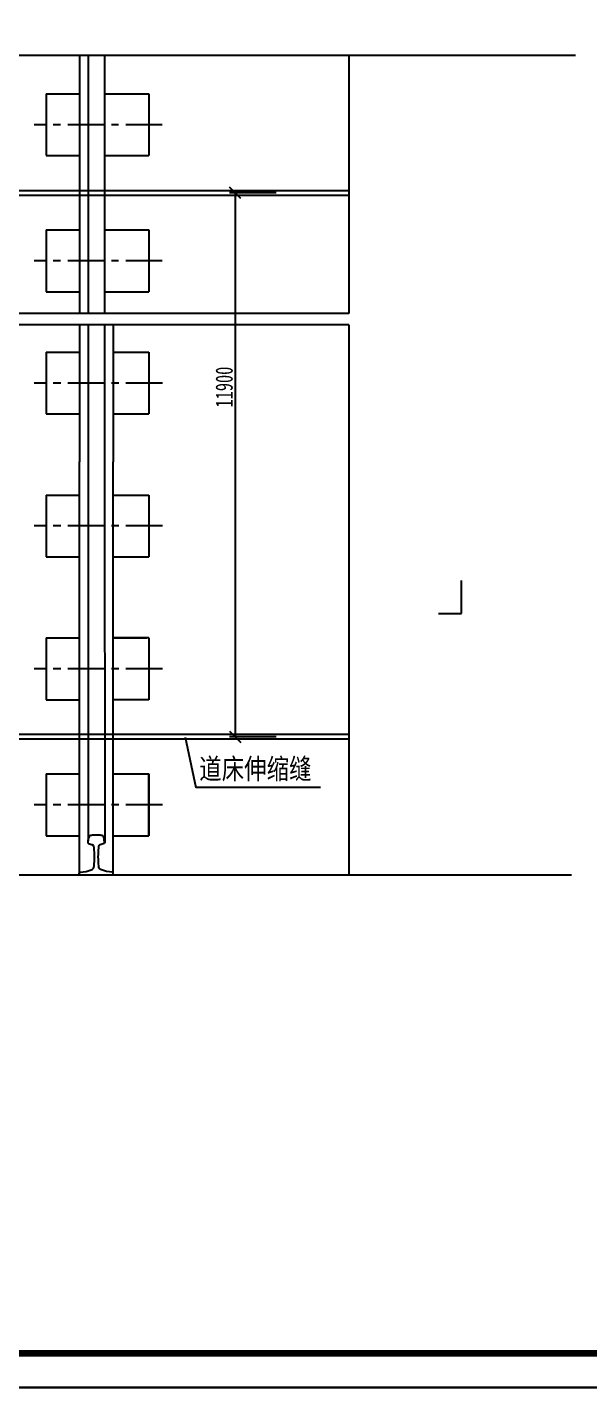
# Model space of a CAD drawing. Header units: inches. Extents: x -74742 to 562475, y -20348 to -3846.
# Drawn here: x 531708 to 534161, y -20348 to -14392 of the extents above; entities that cross this region are included whole.
import ezdxf
from ezdxf.enums import TextEntityAlignment as Align

# ---------------------------------------------------------------- set-up
doc = ezdxf.new("R2010")
doc.units = ezdxf.units.IN
doc.header["$MEASUREMENT"] = 0
doc.header["$PDSIZE"] = -1
doc.linetypes.add('ACAD_ISO04W100', pattern=[30.5, 24, -3, 0.5, -3])
doc.linetypes.add('CENTER', pattern=[50.8, 31.75, -6.35, 6.35, -6.35])
doc.layers.get('DEFPOINTS').update_dxf_attribs({"color": 250})
for name, color, linetype in [('4', 4, 'Continuous'), ('Axes', 7, 'ACAD_ISO04W100'), ('BZ', 7, 'Continuous'), ('GesoftDrawFrameFrameBlockLayer', 7, 'Continuous'), ('GesoftDrawFrameInLineLayer', 85, 'Continuous'), ('GesoftDrawFrameOutLineLayer', 180, 'Continuous'), ('GesoftDrawFrameTitleLayer', 7, 'Continuous'), ('Main', 4, 'Continuous'), ('Secondary', 7, 'Continuous'), ('尺寸标注', 7, 'Continuous')]:
    doc.layers.add(name, color=color, linetype=linetype)
doc.styles.add('HZ', font='SimSun.ttf', dxfattribs={"width": 0.7})
doc.styles.add('HZTXT', font='SimSun.ttf', dxfattribs={"width": 0.8})
doc.styles.add('宋体样式', font='SimSun.ttf', dxfattribs={"width": 0.8})
doc.styles.add('条形码', font='BC_C39.FBC', dxfattribs={"height": 11})
doc.dimstyles.new('尺寸标注', dxfattribs={"dimtxt": 75, "dimasz": 50, "dimexe": 25, "dimexo": 10, "dimgap": 10, "dimtad": 1, "dimdec": 0, "dimzin": 0, "dimdsep": 46, "dimtxsty": 'HZ', "dimblk": 'OBLIQUE', "dimcen": 0.09, "dimclrt": 7, "dimazin": 2, "dimtfac": 1, "dimtdec": 0, "dimtix": 1, "dimtmove": 1, "dimatfit": 3, "dimfxl": 0, "dimtolj": 1, "dimtzin": 0, "dimarcsym": 0})

# ---------------------------------------------------------------- blocks, each defined once
blk = doc.blocks.new('_OBLIQUE')
at = {"color": 0, "linetype": 'ByBlock'}
blk.add_line((-0.5, -0.5), (0.5, 0.5), dxfattribs=at)
blk = doc.blocks.new('*D11')
at = {"layer": 'BZ', "color": 0, "lineweight": -2, "transparency": 16777216}
for p, q in [((532795.2, -15116.4), (532590.9, -15116.4)), ((532615.9, -15116.4), (532615.9, -17496.4)), ((532795.2, -17496.4), (532590.9, -17496.4))]:
    blk.add_line(p, q, dxfattribs=at)
at = {"layer": 'DEFPOINTS', "color": 0, "transparency": 16777216}
for p in [(532805.2, -15116.4), (532615.9, -17496.4), (532805.2, -17496.4)]:
    blk.add_point(p, dxfattribs=at)
at = {"layer": 'BZ', "color": 0, "lineweight": -2, "transparency": 16777216, "xscale": 50, "yscale": 50, "zscale": 50}
for p, rotation in [((532615.9, -15116.4), 90), ((532615.9, -17496.4), 270)]:
    blk.add_blockref('_OBLIQUE', p, dxfattribs=dict(at, rotation=rotation))
at = {"layer": 'BZ', "color": 7, "transparency": 16777216, "insert": (532568.4, -15966.3), "char_height": 75, "attachment_point": 5, "rotation": 90, "style": 'HZ'}
blk.add_mtext('\\A1;11900', dxfattribs=at)
blk = doc.blocks.new('1.75_cc4a936f11f0dce201581042e7c3c253')
at = {"layer": 'GesoftDrawFrameInLineLayer', "color": 0, "const_width": 1}
blk.add_lwpolyline([(0, 0), (0, 287), (-1125, 287), (-1125, 0), (0, 0)], dxfattribs=at)
at = {"layer": 'GesoftDrawFrameOutLineLayer', "color": 0, "const_width": 0.35}
blk.add_lwpolyline([(5, -5), (5, 292), (-1150, 292), (-1150, -5), (5, -5)], dxfattribs=at)
blk = doc.blocks.new('GESOFT00000000NEW_049a35bf7f0736cc4250df00ece10f93_cc4a936f11f0dce201581042e7c3c253_2e1cf7a908f61d0b50dc33cccab90907')
at = {"layer": 'GesoftDrawFrameFrameBlockLayer'}
blk.add_blockref('1.75_cc4a936f11f0dce201581042e7c3c253', (0, 0), dxfattribs=at)
at = {"layer": 'GesoftDrawFrameTitleLayer', "color": 7, "style": '条形码', "width": 2}
blk.add_attdef('BARCODE', (-2.8, 60.5), '', height=6, rotation=90, dxfattribs=at)
at = {"layer": 'GesoftDrawFrameTitleLayer', "style": '宋体样式'}
for tag, height, width, p in [('GCMC0', 3.6, 0.8, (-40, 43.4)), ('SHEJI', 2.5, 0.8, (-154, 35.2)), ('SHEJI2', 2.5, 0.8, (-137.76, 35.27)), ('SJJD', 2.5, 0.8, (-14, 34.4)), ('JIAOHE', 2.5, 0.8, (-154, 28.8)), ('JIAOHE2', 2.5, 0.8, (-137.61, 28.83)), ('VERSION0', 2.5, 0.8, (-14, 26.4)), ('ZTSD', 2.5, 0.8, (-190, 24)), ('CEMING', 4, 0.7, (-84, 22.59)), ('ZYFZR1', 2.5, 0.8, (-154, 22.4)), ('ZYFZR2', 2.5, 0.8, (-137.76, 22.24)), ('BILI', 2.5, 0.8, (-14, 18.4)), ('XMFZR1', 2.5, 0.8, (-154, 16)), ('XMFZR2', 2.5, 0.8, (-137.98, 16.22)), ('DOCNAME0', 3.5, 0.9, (-84, 13.27)), ('SENHE', 2.5, 0.8, (-154, 9.6)), ('SENHE2', 2.5, 0.8, (-137.41, 9.52)), ('DOCNAME2', 3.5, 0.9, (-84, 9.42)), ('RIQI', 2.5, 0.8, (-14, 10.4)), ('XTSD', 2.5, 0.8, (-190, 4.8)), ('SENDING', 2.5, 0.8, (-154, 3.2)), ('SENDING2', 2.5, 0.8, (-137.41, 3.81)), ('TUHAO', 2.5, 0.8, (-91.5, 3.2)), ('PROJECTNO', 2.5, 0.8, (-47.5, 3.2)), ('PAGENUMBER', 2.5, 0.8, (-31.78, 3.83)), ('PAGECOUNT', 2.5, 0.8, (-10.8, 3.83))]:
    blk.add_attdef(tag, text='', height=height, dxfattribs=dict(at, width=width)).set_placement(p, align=Align.MIDDLE_CENTER)
blk.add_attdef('PIANMING', text='', height=4, dxfattribs=at).set_placement((-84, 31.09), align=Align.MIDDLE_CENTER)

msp = doc.modelspace()

# ---------------------------------------------------------------- linework, layer by layer
at = {"layer": '4', "color": 4}
for p, q in [((533604.81, -16956.17), (533604.81, -16811.77)), ((533504.18, -16956.17), (533604.81, -16956.17))]:
    msp.add_line(p, q, dxfattribs=at)
at = {"layer": 'Axes', "linetype": 'CENTER', "ltscale": 5}
for p, q in [((532297.29, -14818.89), (531738.04, -14818.89)), ((532297.29, -15413.89), (531738.04, -15413.89)), ((532297.29, -15948.93), (531738.04, -15948.93)), ((532298.79, -15948.93), (531739.54, -15948.93)), ((532297.29, -16573.93), (531738.04, -16573.93)), ((532298.79, -16573.93), (531739.54, -16573.93)), ((532297.29, -17198.89), (531738.04, -17198.89)), ((532298.78, -17198.89), (531739.53, -17198.89)), ((532297.29, -17793.79), (531738.04, -17793.79)), ((532298.79, -17793.79), (531739.54, -17793.79))]:
    msp.add_line(p, q, dxfattribs=at)
at = {"layer": 'Main'}
for p, q in [((533112.54, -14515.23), (533112.54, -15644.87)), ((531790.48, -14683.89), (531790.48, -14953.89)), ((532238.75, -14683.89), (532238.75, -14953.89)), ((529399.57, -15106.39), (533112.54, -15106.39)), ((529399.57, -15106.39), (533112.54, -15106.39)), ((529399.57, -15126.39), (533112.54, -15126.39)), ((531790.48, -15278.89), (531790.48, -15548.89)), ((532238.75, -15278.89), (532238.75, -15548.89)), ((533112.54, -15693.26), (533112.54, -18100.9)), ((531790.48, -15813.93), (531790.48, -16083.93)), ((532238.64, -15813.93), (532238.64, -16083.93)), ((531790.48, -16438.93), (531790.48, -16708.93)), ((532238.64, -16438.93), (532238.64, -16708.93)), ((531790.47, -17063.89), (531790.47, -17333.89)), ((532238.74, -17063.89), (532238.74, -17333.89)), ((533112.54, -17486.39), (529399.57, -17486.39)), ((533112.54, -17506.39), (529399.57, -17506.39)), ((531790.48, -17658.79), (531790.48, -17928.79)), ((532237.83, -17658.79), (532237.83, -17928.79)), ((532239.33, -17658.79), (532239.33, -17928.79))]:
    msp.add_line(p, q, dxfattribs=at)
at = {"layer": 'Main', "ltscale": 2.5}
for p, q in [((531790.48, -14683.89), (531936.37, -14683.89)), ((532045.63, -14683.89), (532238.75, -14683.89)), ((531790.48, -14953.89), (531936.37, -14953.89)), ((532045.63, -14953.89), (532238.75, -14953.89)), ((531790.48, -15278.89), (531936.37, -15278.89)), ((532045.63, -15278.89), (532238.75, -15278.89)), ((531790.48, -15548.89), (531936.37, -15548.89)), ((532045.63, -15548.89), (532238.75, -15548.89)), ((531790.48, -15813.93), (531935.18, -15813.93)), ((532083.21, -15813.93), (532238.64, -15813.93)), ((531790.48, -16083.93), (531935.18, -16083.93)), ((532083.21, -16083.93), (532238.64, -16083.93)), ((531790.48, -16438.93), (531935.18, -16438.93)), ((532083.21, -16438.93), (532238.64, -16438.93)), ((531790.48, -16708.93), (531935.18, -16708.93)), ((532083.21, -16708.93), (532238.64, -16708.93)), ((531790.47, -17063.89), (531935.18, -17063.89)), ((532238.74, -17063.89), (532083.2, -17063.89)), ((532083.2, -17063.89), (532229.1, -17063.89)), ((532084.69, -17063.89), (532230.59, -17063.89)), ((531790.47, -17333.89), (531935.18, -17333.89)), ((532238.74, -17333.89), (532083.2, -17333.89)), ((531790.48, -17658.79), (531935.18, -17658.79)), ((532083.21, -17658.79), (532237.83, -17658.79)), ((532084.7, -17658.79), (532239.33, -17658.79)), ((531790.48, -17928.79), (531935.18, -17928.79)), ((532083.21, -17928.79), (532237.83, -17928.79)), ((532084.7, -17928.79), (532239.33, -17928.79))]:
    msp.add_line(p, q, dxfattribs=at)
at = {"layer": 'Secondary'}
for p, q in [((534103.07, -14515.23), (531286.11, -14515.23)), ((531936.44, -14515.23), (531935.64, -15644.87)), ((531973.99, -14515.23), (531973.99, -15644.87)), ((532045.63, -14515.23), (532045.63, -15644.87)), ((533112.54, -15644.87), (531322.54, -15644.87)), ((533112.54, -15644.87), (531324.03, -15644.87)), ((533112.54, -15693.26), (531313.11, -15693.26)), ((533112.54, -15693.26), (531314.6, -15693.26)), ((531935.61, -15693.26), (531935.18, -16293.26)), ((531973.99, -15693.26), (531973.99, -16293.26)), ((532045.63, -15693.26), (532045.62, -16293.26)), ((532082.69, -15693.26), (532083.21, -16293.26)), ((531935.22, -18095.7), (531935.18, -16293.26)), ((531973.99, -16293.26), (531973.73, -17951.99)), ((532045.62, -16293.26), (532046.23, -17960.77)), ((532083.24, -18095.91), (532083.21, -16293.26)), ((532398.21, -17497.48), (532443.84, -17718.47)), ((532884.09, -17718.47), (532443.84, -17718.47)), ((532988.56, -17718.47), (532445.33, -17718.47)), ((531973.73, -17960.77), (531975.41, -17940.31)), ((531974.45, -17951.99), (531975.41, -17940.31)), ((531975.08, -17962.83), (531992.84, -17968.77)), ((532043.38, -17962.83), (532025.62, -17968.77)), ((532044.01, -17951.99), (532043.05, -17940.31)), ((532044.73, -17960.77), (532043.05, -17940.31)), ((534086.66, -18100.9), (531287.6, -18100.9)), ((531933.73, -18098.9), (531933.73, -18092.5)), ((531933.73, -18098.9), (531933.73, -18092.92)), ((531935.22, -18098.9), (531935.22, -18092.5)), ((531935.22, -18098.9), (531935.22, -18092.92)), ((531938.76, -18088.54), (531964.37, -18085.7)), ((531964.37, -18085.7), (531990.86, -18076.87)), ((532054.09, -18085.7), (532027.6, -18076.87)), ((532079.69, -18088.54), (532054.09, -18085.7)), ((532083.24, -18098.9), (532083.24, -18092.5)), ((532083.24, -18098.9), (532083.24, -18092.92))]:
    msp.add_line(p, q, dxfattribs=at)
for centre, radius, start, end in [((532002.69, -18006.01), 79.74, 91.888181, 102.97783), ((532002.69, -18006.01), 79.74, 91.888181, 102.97783), ((532010.07, -18225.2), 299.03, 90.018823, 91.929046), ((532010.07, -18225.2), 299.03, 90.018823, 91.929046), ((532008.39, -18225.2), 299.03, 88.070954, 89.981177), ((532008.39, -18225.2), 299.03, 88.070954, 89.981177), ((532015.77, -18006.01), 79.74, 77.02217, 88.111819), ((532015.77, -18006.01), 79.74, 77.02217, 88.111819), ((531975.71, -17960.94), 1.99, 175.300615, 251.49562), ((531988.42, -17940.74), 12.96, 106.268829, 177.974604), ((531986.2, -17979.88), 12.94, 35.595123, 59.100413), ((531986.2, -17979.88), 12.94, 51.495592, 59.100413), ((531983.84, -17981.56), 15.84, 359.652754, 35.595123), ((531606.65, -18022.1), 395.11, 354.314138, 5.87485), ((532411.81, -18022.1), 395.11, 174.12515, 185.685862), ((532034.62, -17981.56), 15.84, 144.404877, 180.347246), ((532032.26, -17979.88), 12.94, 120.899587, 144.404877), ((532032.26, -17979.88), 12.94, 120.899587, 128.504408), ((532030.04, -17940.74), 12.96, 2.025396, 73.731171), ((532042.75, -17960.94), 1.99, 288.50438, 4.699385), ((531935.72, -18098.9), 1.99, 180, 270), ((531939.2, -18092.5), 3.99, 96.340192, 180), ((531937.21, -18098.9), 1.99, 180, 270), ((531981.63, -18061.21), 18.18, 300.491302, 359.876509), ((532036.83, -18061.21), 18.18, 180.123491, 239.508698), ((532079.25, -18092.5), 3.99, 0, 83.659808), ((532081.25, -18098.9), 1.99, 270, 0)]:
    msp.add_arc(centre, radius, start, end, dxfattribs=at)

# ---------------------------------------------------------------- block references
at = {"layer": '尺寸标注', "color": 0, "xscale": 30, "yscale": 30, "zscale": 30}
msp.add_blockref('GESOFT00000000NEW_049a35bf7f0736cc4250df00ece10f93_cc4a936f11f0dce201581042e7c3c253_2e1cf7a908f61d0b50dc33cccab90907', (562319.64, -20193.06), dxfattribs=at)

# ---------------------------------------------------------------- texts
at = {"color": 7, "style": 'HZTXT', "width": 0.8}
msp.add_text('道床伸缩缝', height=90, dxfattribs=at).set_placement((532459.06, -17681.17))

# ---------------------------------------------------------------- dimensions: what is measured, and where the dimension line sits
at = {"layer": 'BZ'}
dim = msp.add_linear_dim(base=(532615.92, -17496.39), p1=(532805.16, -15116.39), p2=(532805.16, -17496.39), angle=90, text='11900', dimstyle='尺寸标注', dxfattribs=at)
dim.commit()
dim.dimension.update_dxf_attribs({"geometry": '*D11', "text_midpoint": (532615.92, -15966.28), "dimtype": 160})

doc.saveas('drawing.dxf')
